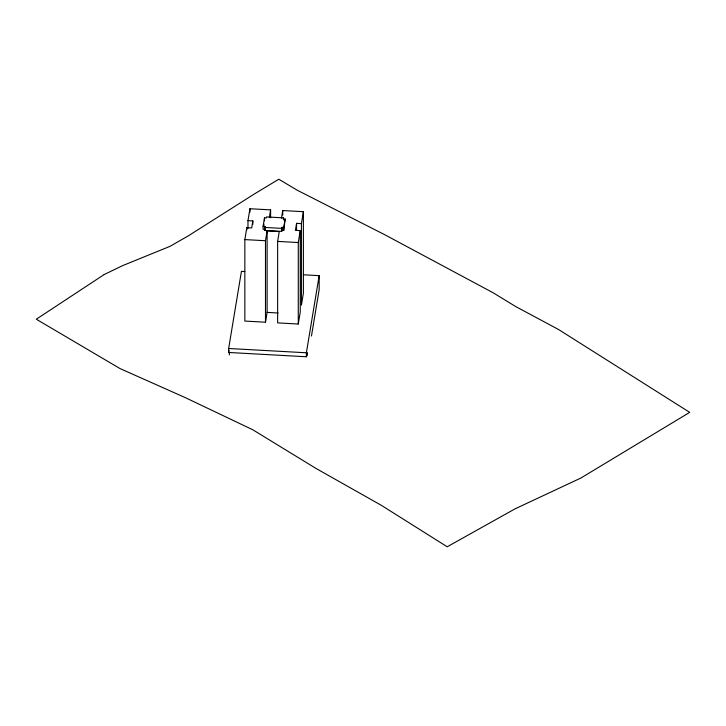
<?xml version="1.0" encoding="UTF-8"?>
<svg xmlns="http://www.w3.org/2000/svg" width="726" height="726" viewBox="0 0 726 726"><rect width="100%" height="100%" fill="white"/><g stroke="black" fill="none" stroke-linecap="round" stroke-linejoin="round"><path stroke-width="1.09" d="M281.479 218.181L282.741 210.549L303.386 211.693L301.417 223.608L296.553 223.345L295.391 230.351L300.255 230.623L300.255 312.107L298.277 324.032L277.631 322.889L277.631 241.404L279.256 231.585L267.114 230.913L267.114 312.398L265.489 322.217L244.844 321.074L244.844 239.589L246.813 227.674L251.677 227.937L252.839 220.922L247.974 220.659L247.974 228.581M247.974 220.659L249.953 208.734L270.598 209.878L270.598 217.8M307.08 355.876L307.08 352.555L306.381 356.765L228.654 352.473L228.654 348.489L241.44 271.352L244.816 271.542M228.654 352.473L228.999 350.368M263.093 226.285L264.917 226.385L264.917 229.38L263.093 229.28L263.093 226.285L264.491 217.873L266.315 217.972L266.487 216.92L283.485 217.864L283.485 219.851M263.62 226.122L263.965 224.016M283.485 217.864L283.312 218.916L285.136 219.016L283.739 227.429L281.915 227.329L281.742 231.367L264.745 230.432L264.917 226.385M264.745 230.432L264.917 229.38M265.489 322.217L265.489 240.733L267.114 230.913M269.337 217.51L270.598 209.878M281.742 231.367L281.915 227.329M281.915 230.314L283.739 230.414L285.136 219.016M298.277 324.032L298.277 242.538L300.255 230.623M306.381 356.765L306.381 352.782L319.168 275.653L303.395 274.782M311.472 336.002L319.168 289.592L319.168 275.653M264.745 227.438L281.742 228.381M244.844 239.589L265.489 240.733M277.631 241.404L298.277 242.538M267.114 312.398L278.158 313.006M228.654 348.489L306.381 352.782M303.386 211.693L303.386 293.177L301.417 305.092L301.417 223.608M296.553 223.345L296.553 230.133M283.739 227.429L283.739 230.414M282.741 210.549L282.741 215.077M264.491 217.873L264.491 220.858M252.839 220.922L252.839 224.325M249.953 208.734L249.953 212.128M246.813 227.674L246.813 229.933M229.352 352.691L229.352 354.905M104.217 274.51L36.3 319.222L120.008 368.563L185.357 397.648L252.857 429.81L316.037 468.461L381.377 505.35L447.198 546.778L515.115 508.817L580.845 478.053L689.7 412.359L558.539 329.504L515.687 306.553L493.19 292.796L384.998 234.852L297.17 190.185L278.802 179.222L254.173 194.096L188.433 235.778L169.948 246.377L122.694 265.598L104.217 274.51"/></g></svg>
